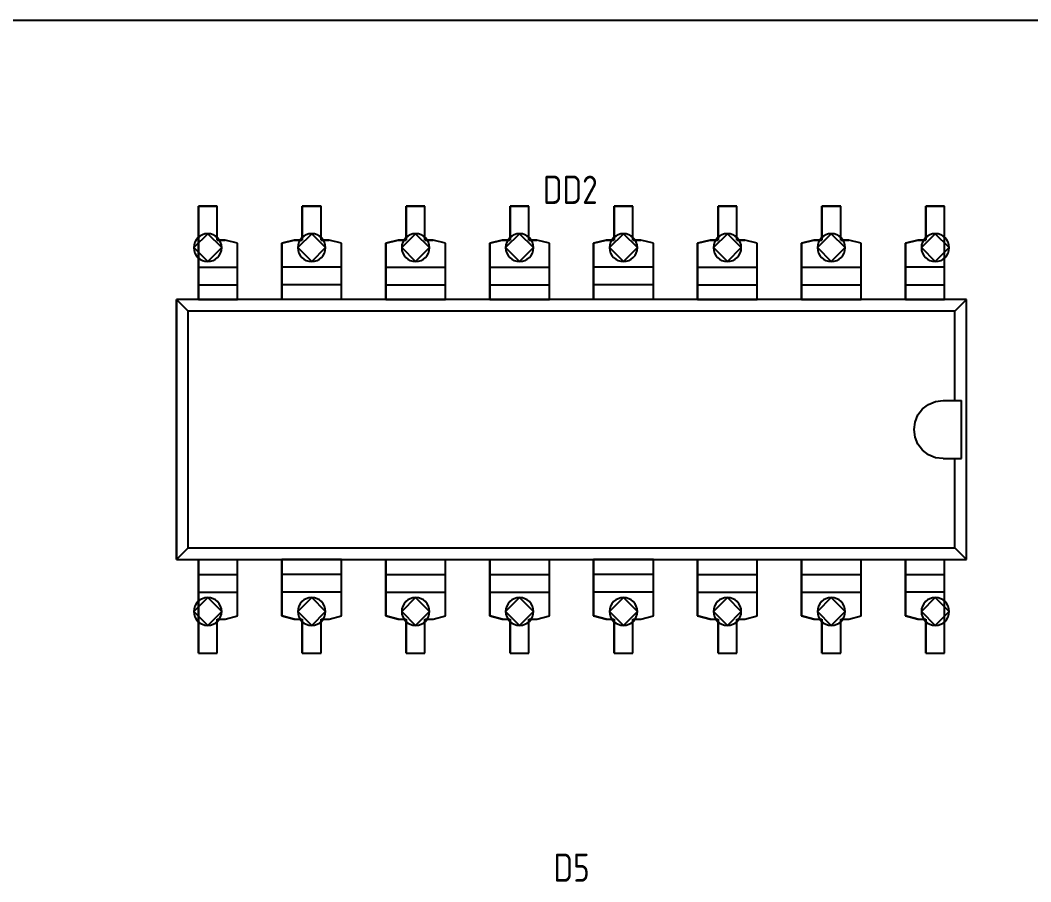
# Model space of a CAD drawing. Header units: inches. Extents: x 0 to 840, y -594 to 0.
# Drawn here: x 202.7 to 252.1, y -216.45 to -174.35 of the extents above; entities that cross this region are included whole.
import ezdxf

# ---------------------------------------------------------------- set-up
doc = ezdxf.new("R2010")
doc.units = ezdxf.units.IN
doc.header["$MEASUREMENT"] = 0
doc.styles.add('GOST type A0', font='', dxfattribs={"oblique": 15, "height": 5})
doc.styles.get('GOST type A0').set_extended_font_data('GOST type A')

msp = doc.modelspace()

# ---------------------------------------------------------------- linework, layer by layer
at = {"color": 18, "true_color": 0x000000}
for p, q in [((143.646, -174.354), (339.646, -174.354)), ((143.646, -174.354), (339.646, -174.354)), ((143.646, -174.354), (339.646, -174.354)), ((143.646, -174.354), (339.646, -174.354)), ((212.324, -183.432), (211.408, -183.432)), ((211.408, -183.432), (211.408, -186.416)), ((211.408, -183.432), (212.324, -183.432)), ((211.408, -186.416), (211.408, -183.432)), ((212.324, -183.432), (211.408, -183.432)), ((211.408, -183.432), (211.408, -186.416)), ((211.408, -183.432), (212.324, -183.432)), ((211.408, -186.416), (211.408, -183.432)), ((212.324, -185.094), (212.324, -183.432)), ((212.324, -185.094), (212.324, -183.432)), ((212.324, -185.094), (212.324, -183.432)), ((212.324, -185.094), (212.324, -183.432)), ((217.404, -183.432), (216.488, -183.432)), ((216.488, -183.432), (216.488, -185.094)), ((216.488, -183.432), (217.404, -183.432)), ((216.488, -185.094), (216.488, -183.432)), ((217.404, -183.432), (216.488, -183.432)), ((216.488, -183.432), (216.488, -185.094)), ((216.488, -183.432), (217.404, -183.432)), ((216.488, -185.094), (216.488, -183.432)), ((217.404, -185.094), (217.404, -183.432)), ((217.404, -185.094), (217.404, -183.432)), ((217.404, -185.094), (217.404, -183.432)), ((217.404, -185.094), (217.404, -183.432)), ((222.484, -183.432), (221.568, -183.432)), ((221.568, -183.432), (221.568, -185.094)), ((221.568, -183.432), (222.484, -183.432)), ((221.568, -185.094), (221.568, -183.432)), ((222.484, -183.432), (221.568, -183.432)), ((221.568, -183.432), (221.568, -185.094)), ((221.568, -183.432), (222.484, -183.432)), ((221.568, -185.094), (221.568, -183.432)), ((222.484, -185.094), (222.484, -183.432)), ((222.484, -185.094), (222.484, -183.432)), ((222.484, -185.094), (222.484, -183.432)), ((222.484, -185.094), (222.484, -183.432)), ((227.564, -183.432), (226.648, -183.432)), ((226.648, -183.432), (226.648, -185.094)), ((226.648, -183.432), (227.564, -183.432)), ((226.648, -185.094), (226.648, -183.432)), ((227.564, -183.432), (226.648, -183.432)), ((226.648, -183.432), (226.648, -185.094)), ((226.648, -183.432), (227.564, -183.432)), ((226.648, -185.094), (226.648, -183.432)), ((227.564, -185.094), (227.564, -183.432)), ((227.564, -185.094), (227.564, -183.432)), ((227.564, -185.094), (227.564, -183.432)), ((227.564, -185.094), (227.564, -183.432)), ((232.644, -183.432), (231.728, -183.432)), ((231.728, -183.432), (231.728, -185.094)), ((231.728, -183.432), (232.644, -183.432)), ((231.728, -185.094), (231.728, -183.432)), ((232.644, -183.432), (231.728, -183.432)), ((231.728, -183.432), (231.728, -185.094)), ((231.728, -183.432), (232.644, -183.432)), ((231.728, -185.094), (231.728, -183.432)), ((232.644, -185.094), (232.644, -183.432)), ((232.644, -185.094), (232.644, -183.432)), ((232.644, -185.094), (232.644, -183.432)), ((232.644, -185.094), (232.644, -183.432)), ((237.724, -183.432), (236.808, -183.432)), ((236.808, -183.432), (236.808, -185.094)), ((236.808, -183.432), (237.724, -183.432)), ((236.808, -185.094), (236.808, -183.432)), ((237.724, -183.432), (236.808, -183.432)), ((236.808, -183.432), (236.808, -185.094)), ((236.808, -183.432), (237.724, -183.432)), ((236.808, -185.094), (236.808, -183.432)), ((237.724, -185.094), (237.724, -183.432)), ((237.724, -185.094), (237.724, -183.432)), ((237.724, -185.094), (237.724, -183.432)), ((237.724, -185.094), (237.724, -183.432)), ((242.804, -183.432), (241.888, -183.432)), ((241.888, -183.432), (241.888, -185.094)), ((241.888, -183.432), (242.804, -183.432)), ((241.888, -185.094), (241.888, -183.432)), ((242.804, -183.432), (241.888, -183.432)), ((241.888, -183.432), (241.888, -185.094)), ((241.888, -183.432), (242.804, -183.432)), ((241.888, -185.094), (241.888, -183.432)), ((242.804, -185.094), (242.804, -183.432)), ((242.804, -185.094), (242.804, -183.432)), ((242.804, -185.094), (242.804, -183.432)), ((242.804, -185.094), (242.804, -183.432)), ((247.884, -183.432), (246.968, -183.432)), ((246.968, -183.432), (246.968, -185.094)), ((246.968, -183.432), (247.884, -183.432)), ((246.968, -185.094), (246.968, -183.432)), ((247.884, -183.432), (246.968, -183.432)), ((246.968, -183.432), (246.968, -185.094)), ((246.968, -183.432), (247.884, -183.432)), ((246.968, -185.094), (246.968, -183.432)), ((247.884, -186.416), (247.884, -183.432)), ((247.884, -186.416), (247.884, -183.432)), ((247.884, -186.416), (247.884, -183.432)), ((247.884, -186.416), (247.884, -183.432)), ((211.866, -184.784), (211.186, -185.464)), ((212.546, -185.464), (211.866, -184.784)), ((212.716, -185.094), (212.324, -185.094)), ((212.324, -185.094), (212.716, -185.094)), ((212.716, -185.094), (212.324, -185.094)), ((212.324, -185.094), (212.716, -185.094)), ((213.326, -185.248), (212.716, -185.094)), ((213.326, -185.248), (212.716, -185.094)), ((213.326, -185.248), (212.716, -185.094)), ((213.326, -185.248), (212.716, -185.094)), ((216.096, -185.094), (215.486, -185.248)), ((215.486, -185.248), (216.096, -185.094)), ((216.096, -185.094), (215.486, -185.248)), ((215.486, -185.248), (216.096, -185.094)), ((216.488, -185.094), (216.096, -185.094)), ((216.096, -185.094), (216.488, -185.094)), ((216.488, -185.094), (216.096, -185.094)), ((216.096, -185.094), (216.488, -185.094)), ((216.946, -184.784), (216.266, -185.464)), ((217.626, -185.464), (216.946, -184.784)), ((217.796, -185.094), (217.404, -185.094)), ((217.404, -185.094), (217.796, -185.094)), ((217.796, -185.094), (217.404, -185.094)), ((217.404, -185.094), (217.796, -185.094)), ((218.406, -185.248), (217.796, -185.094)), ((218.406, -185.248), (217.796, -185.094)), ((218.406, -185.248), (217.796, -185.094)), ((218.406, -185.248), (217.796, -185.094)), ((221.176, -185.094), (220.566, -185.248)), ((220.566, -185.248), (221.176, -185.094)), ((221.176, -185.094), (220.566, -185.248)), ((220.566, -185.248), (221.176, -185.094)), ((221.568, -185.094), (221.176, -185.094)), ((221.176, -185.094), (221.568, -185.094)), ((221.568, -185.094), (221.176, -185.094)), ((221.176, -185.094), (221.568, -185.094)), ((222.026, -184.784), (221.346, -185.464)), ((222.706, -185.464), (222.026, -184.784)), ((222.876, -185.094), (222.484, -185.094)), ((222.484, -185.094), (222.876, -185.094)), ((222.876, -185.094), (222.484, -185.094)), ((222.484, -185.094), (222.876, -185.094)), ((223.486, -185.248), (222.876, -185.094)), ((223.486, -185.248), (222.876, -185.094)), ((223.486, -185.248), (222.876, -185.094)), ((223.486, -185.248), (222.876, -185.094)), ((226.256, -185.094), (225.646, -185.248)), ((225.646, -185.248), (226.256, -185.094)), ((226.256, -185.094), (225.646, -185.248)), ((225.646, -185.248), (226.256, -185.094)), ((226.648, -185.094), (226.256, -185.094)), ((226.256, -185.094), (226.648, -185.094)), ((226.648, -185.094), (226.256, -185.094)), ((226.256, -185.094), (226.648, -185.094)), ((227.106, -184.784), (226.426, -185.464)), ((227.786, -185.464), (227.106, -184.784)), ((227.956, -185.094), (227.564, -185.094)), ((227.564, -185.094), (227.956, -185.094)), ((227.956, -185.094), (227.564, -185.094)), ((227.564, -185.094), (227.956, -185.094)), ((228.566, -185.248), (227.956, -185.094)), ((228.566, -185.248), (227.956, -185.094)), ((228.566, -185.248), (227.956, -185.094)), ((228.566, -185.248), (227.956, -185.094)), ((231.336, -185.094), (230.726, -185.248)), ((230.726, -185.248), (231.336, -185.094)), ((231.336, -185.094), (230.726, -185.248)), ((230.726, -185.248), (231.336, -185.094)), ((231.728, -185.094), (231.336, -185.094)), ((231.336, -185.094), (231.728, -185.094)), ((231.728, -185.094), (231.336, -185.094)), ((231.336, -185.094), (231.728, -185.094)), ((232.186, -184.784), (231.506, -185.464)), ((232.866, -185.464), (232.186, -184.784)), ((233.036, -185.094), (232.644, -185.094)), ((232.644, -185.094), (233.036, -185.094)), ((233.036, -185.094), (232.644, -185.094)), ((232.644, -185.094), (233.036, -185.094)), ((233.646, -185.248), (233.036, -185.094)), ((233.646, -185.248), (233.036, -185.094)), ((233.646, -185.248), (233.036, -185.094)), ((233.646, -185.248), (233.036, -185.094)), ((236.416, -185.094), (235.806, -185.248)), ((235.806, -185.248), (236.416, -185.094)), ((236.416, -185.094), (235.806, -185.248)), ((235.806, -185.248), (236.416, -185.094)), ((236.808, -185.094), (236.416, -185.094)), ((236.416, -185.094), (236.808, -185.094)), ((236.808, -185.094), (236.416, -185.094)), ((236.416, -185.094), (236.808, -185.094)), ((237.266, -184.784), (236.586, -185.464)), ((237.946, -185.464), (237.266, -184.784)), ((238.116, -185.094), (237.724, -185.094)), ((237.724, -185.094), (238.116, -185.094)), ((238.116, -185.094), (237.724, -185.094)), ((237.724, -185.094), (238.116, -185.094)), ((238.726, -185.248), (238.116, -185.094)), ((238.726, -185.248), (238.116, -185.094)), ((238.726, -185.248), (238.116, -185.094)), ((238.726, -185.248), (238.116, -185.094)), ((241.496, -185.094), (240.886, -185.248)), ((240.886, -185.248), (241.496, -185.094)), ((241.496, -185.094), (240.886, -185.248)), ((240.886, -185.248), (241.496, -185.094)), ((241.888, -185.094), (241.496, -185.094)), ((241.496, -185.094), (241.888, -185.094)), ((241.888, -185.094), (241.496, -185.094)), ((241.496, -185.094), (241.888, -185.094)), ((242.346, -184.784), (241.666, -185.464)), ((243.026, -185.464), (242.346, -184.784)), ((243.196, -185.094), (242.804, -185.094)), ((242.804, -185.094), (243.196, -185.094)), ((243.196, -185.094), (242.804, -185.094)), ((242.804, -185.094), (243.196, -185.094)), ((243.806, -185.248), (243.196, -185.094)), ((243.806, -185.248), (243.196, -185.094)), ((243.806, -185.248), (243.196, -185.094)), ((243.806, -185.248), (243.196, -185.094)), ((246.576, -185.094), (245.966, -185.248)), ((245.966, -185.248), (246.576, -185.094)), ((246.576, -185.094), (245.966, -185.248)), ((245.966, -185.248), (246.576, -185.094)), ((246.968, -185.094), (246.576, -185.094)), ((246.576, -185.094), (246.968, -185.094)), ((246.968, -185.094), (246.576, -185.094)), ((246.576, -185.094), (246.968, -185.094)), ((247.426, -184.784), (246.746, -185.464)), ((248.106, -185.464), (247.426, -184.784)), ((211.186, -185.464), (211.866, -186.144)), ((211.866, -186.144), (212.546, -185.464)), ((213.326, -186.416), (213.326, -185.248)), ((213.326, -186.416), (213.326, -185.248)), ((213.326, -186.416), (213.326, -185.248)), ((213.326, -186.416), (213.326, -185.248)), ((215.486, -185.248), (215.486, -186.416)), ((215.486, -186.416), (215.486, -185.248)), ((215.486, -185.248), (215.486, -186.416)), ((215.486, -186.416), (215.486, -185.248)), ((216.266, -185.464), (216.946, -186.144)), ((216.946, -186.144), (217.626, -185.464)), ((218.406, -186.416), (218.406, -185.248)), ((218.406, -186.416), (218.406, -185.248)), ((218.406, -186.416), (218.406, -185.248)), ((218.406, -186.416), (218.406, -185.248)), ((220.566, -185.248), (220.566, -186.416)), ((220.566, -186.416), (220.566, -185.248)), ((220.566, -185.248), (220.566, -186.416)), ((220.566, -186.416), (220.566, -185.248)), ((221.346, -185.464), (222.026, -186.144)), ((222.026, -186.144), (222.706, -185.464)), ((223.486, -186.416), (223.486, -185.248)), ((223.486, -186.416), (223.486, -185.248)), ((223.486, -186.416), (223.486, -185.248)), ((223.486, -186.416), (223.486, -185.248)), ((225.646, -185.248), (225.646, -186.416)), ((225.646, -186.416), (225.646, -185.248)), ((225.646, -185.248), (225.646, -186.416)), ((225.646, -186.416), (225.646, -185.248)), ((226.426, -185.464), (227.106, -186.144)), ((227.106, -186.144), (227.786, -185.464)), ((228.566, -186.416), (228.566, -185.248)), ((228.566, -186.416), (228.566, -185.248)), ((228.566, -186.416), (228.566, -185.248)), ((228.566, -186.416), (228.566, -185.248)), ((230.726, -185.248), (230.726, -186.416)), ((230.726, -186.416), (230.726, -185.248)), ((230.726, -185.248), (230.726, -186.416)), ((230.726, -186.416), (230.726, -185.248)), ((231.506, -185.464), (232.186, -186.144)), ((232.186, -186.144), (232.866, -185.464)), ((233.646, -186.416), (233.646, -185.248)), ((233.646, -186.416), (233.646, -185.248)), ((233.646, -186.416), (233.646, -185.248)), ((233.646, -186.416), (233.646, -185.248)), ((235.806, -185.248), (235.806, -186.416)), ((235.806, -186.416), (235.806, -185.248)), ((235.806, -185.248), (235.806, -186.416)), ((235.806, -186.416), (235.806, -185.248)), ((236.586, -185.464), (237.266, -186.144)), ((237.266, -186.144), (237.946, -185.464)), ((238.726, -186.416), (238.726, -185.248)), ((238.726, -186.416), (238.726, -185.248)), ((238.726, -186.416), (238.726, -185.248)), ((238.726, -186.416), (238.726, -185.248)), ((240.886, -185.248), (240.886, -186.416)), ((240.886, -186.416), (240.886, -185.248)), ((240.886, -185.248), (240.886, -186.416)), ((240.886, -186.416), (240.886, -185.248)), ((241.666, -185.464), (242.346, -186.144)), ((242.346, -186.144), (243.026, -185.464)), ((243.806, -186.416), (243.806, -185.248)), ((243.806, -186.416), (243.806, -185.248)), ((243.806, -186.416), (243.806, -185.248)), ((243.806, -186.416), (243.806, -185.248)), ((245.966, -185.248), (245.966, -186.416)), ((245.966, -186.416), (245.966, -185.248)), ((245.966, -185.248), (245.966, -186.416)), ((245.966, -186.416), (245.966, -185.248)), ((246.746, -185.464), (247.426, -186.144)), ((247.426, -186.144), (248.106, -185.464)), ((211.408, -186.416), (211.408, -187.276)), ((211.408, -186.504), (211.408, -186.416)), ((211.408, -186.416), (213.326, -186.416)), ((211.408, -186.416), (211.408, -187.276)), ((211.408, -186.504), (211.408, -186.416)), ((211.408, -186.416), (213.326, -186.416)), ((211.408, -186.646), (211.408, -186.504)), ((211.408, -186.646), (211.408, -186.504)), ((211.408, -186.83), (211.408, -186.646)), ((211.408, -186.83), (211.408, -186.646)), ((213.326, -187.276), (213.326, -186.416)), ((213.326, -186.504), (213.326, -186.416)), ((213.326, -187.276), (213.326, -186.416)), ((213.326, -186.504), (213.326, -186.416)), ((213.326, -186.646), (213.326, -186.504)), ((213.326, -186.646), (213.326, -186.504)), ((213.326, -186.83), (213.326, -186.646)), ((213.326, -186.83), (213.326, -186.646)), ((215.486, -186.416), (215.486, -187.276)), ((215.486, -186.504), (215.486, -186.416)), ((218.406, -186.416), (215.486, -186.416)), ((215.486, -186.416), (215.486, -187.276)), ((215.486, -186.504), (215.486, -186.416)), ((218.406, -186.416), (215.486, -186.416)), ((215.486, -186.646), (215.486, -186.504)), ((215.486, -186.646), (215.486, -186.504)), ((215.486, -186.83), (215.486, -186.646)), ((215.486, -186.83), (215.486, -186.646)), ((218.406, -187.276), (218.406, -186.416)), ((218.406, -186.504), (218.406, -186.416)), ((218.406, -187.276), (218.406, -186.416)), ((218.406, -186.504), (218.406, -186.416)), ((218.406, -186.646), (218.406, -186.504)), ((218.406, -186.646), (218.406, -186.504)), ((218.406, -186.83), (218.406, -186.646)), ((218.406, -186.83), (218.406, -186.646)), ((220.566, -186.416), (220.566, -187.276)), ((220.566, -186.504), (220.566, -186.416)), ((220.566, -186.416), (223.486, -186.416)), ((220.566, -186.416), (220.566, -187.276)), ((220.566, -186.504), (220.566, -186.416)), ((220.566, -186.416), (223.486, -186.416)), ((220.566, -186.646), (220.566, -186.504)), ((220.566, -186.646), (220.566, -186.504)), ((220.566, -186.83), (220.566, -186.646)), ((220.566, -186.83), (220.566, -186.646)), ((223.486, -187.276), (223.486, -186.416)), ((223.486, -186.504), (223.486, -186.416)), ((223.486, -187.276), (223.486, -186.416)), ((223.486, -186.504), (223.486, -186.416)), ((223.486, -186.646), (223.486, -186.504)), ((223.486, -186.646), (223.486, -186.504)), ((223.486, -186.83), (223.486, -186.646)), ((223.486, -186.83), (223.486, -186.646)), ((225.646, -186.416), (225.646, -187.276)), ((225.646, -186.504), (225.646, -186.416)), ((225.646, -186.416), (228.566, -186.416)), ((225.646, -186.416), (225.646, -187.276)), ((225.646, -186.504), (225.646, -186.416)), ((225.646, -186.416), (228.566, -186.416)), ((225.646, -186.646), (225.646, -186.504)), ((225.646, -186.646), (225.646, -186.504)), ((225.646, -186.83), (225.646, -186.646)), ((225.646, -186.83), (225.646, -186.646)), ((228.566, -187.276), (228.566, -186.416)), ((228.566, -186.504), (228.566, -186.416)), ((228.566, -187.276), (228.566, -186.416)), ((228.566, -186.504), (228.566, -186.416)), ((228.566, -186.646), (228.566, -186.504)), ((228.566, -186.646), (228.566, -186.504)), ((228.566, -186.83), (228.566, -186.646)), ((228.566, -186.83), (228.566, -186.646)), ((230.726, -186.416), (230.726, -187.276)), ((230.726, -186.504), (230.726, -186.416)), ((233.646, -186.416), (230.726, -186.416)), ((230.726, -186.416), (230.726, -187.276)), ((230.726, -186.504), (230.726, -186.416)), ((233.646, -186.416), (230.726, -186.416)), ((230.726, -186.646), (230.726, -186.504)), ((230.726, -186.646), (230.726, -186.504)), ((230.726, -186.83), (230.726, -186.646)), ((230.726, -186.83), (230.726, -186.646)), ((233.646, -187.276), (233.646, -186.416)), ((233.646, -186.504), (233.646, -186.416)), ((233.646, -187.276), (233.646, -186.416)), ((233.646, -186.504), (233.646, -186.416)), ((233.646, -186.646), (233.646, -186.504)), ((233.646, -186.646), (233.646, -186.504)), ((233.646, -186.83), (233.646, -186.646)), ((233.646, -186.83), (233.646, -186.646)), ((235.806, -186.416), (235.806, -187.276)), ((235.806, -186.504), (235.806, -186.416)), ((235.806, -186.416), (238.726, -186.416)), ((235.806, -186.416), (235.806, -187.276)), ((235.806, -186.504), (235.806, -186.416)), ((235.806, -186.416), (238.726, -186.416)), ((235.806, -186.646), (235.806, -186.504)), ((235.806, -186.646), (235.806, -186.504)), ((235.806, -186.83), (235.806, -186.646)), ((235.806, -186.83), (235.806, -186.646)), ((238.726, -187.276), (238.726, -186.416)), ((238.726, -186.504), (238.726, -186.416)), ((238.726, -187.276), (238.726, -186.416)), ((238.726, -186.504), (238.726, -186.416)), ((238.726, -186.646), (238.726, -186.504)), ((238.726, -186.646), (238.726, -186.504)), ((238.726, -186.83), (238.726, -186.646)), ((238.726, -186.83), (238.726, -186.646)), ((240.886, -186.416), (240.886, -187.276)), ((240.886, -186.504), (240.886, -186.416)), ((240.886, -186.416), (243.806, -186.416)), ((240.886, -186.416), (240.886, -187.276)), ((240.886, -186.504), (240.886, -186.416)), ((240.886, -186.416), (243.806, -186.416)), ((240.886, -186.646), (240.886, -186.504)), ((240.886, -186.646), (240.886, -186.504)), ((240.886, -186.83), (240.886, -186.646)), ((240.886, -186.83), (240.886, -186.646)), ((243.806, -187.276), (243.806, -186.416)), ((243.806, -186.504), (243.806, -186.416)), ((243.806, -187.276), (243.806, -186.416)), ((243.806, -186.504), (243.806, -186.416)), ((243.806, -186.646), (243.806, -186.504)), ((243.806, -186.646), (243.806, -186.504)), ((243.806, -186.83), (243.806, -186.646)), ((243.806, -186.83), (243.806, -186.646)), ((245.966, -186.416), (245.966, -187.276)), ((245.966, -186.504), (245.966, -186.416)), ((247.884, -186.416), (245.966, -186.416)), ((245.966, -186.416), (245.966, -187.276)), ((245.966, -186.504), (245.966, -186.416)), ((247.884, -186.416), (245.966, -186.416)), ((245.966, -186.646), (245.966, -186.504)), ((245.966, -186.646), (245.966, -186.504)), ((245.966, -186.83), (245.966, -186.646)), ((245.966, -186.83), (245.966, -186.646)), ((247.884, -187.276), (247.884, -186.416)), ((247.884, -186.504), (247.884, -186.416)), ((247.884, -187.276), (247.884, -186.416)), ((247.884, -186.504), (247.884, -186.416)), ((247.884, -186.646), (247.884, -186.504)), ((247.884, -186.646), (247.884, -186.504)), ((247.884, -186.83), (247.884, -186.646)), ((247.884, -186.83), (247.884, -186.646)), ((211.408, -187.046), (211.408, -186.83)), ((211.408, -187.046), (211.408, -186.83)), ((211.408, -187.276), (211.408, -187.046)), ((211.408, -187.276), (211.408, -187.046)), ((213.326, -187.046), (213.326, -186.83)), ((213.326, -187.046), (213.326, -186.83)), ((213.326, -187.276), (213.326, -187.046)), ((213.326, -187.276), (213.326, -187.046)), ((215.486, -187.046), (215.486, -186.83)), ((215.486, -187.046), (215.486, -186.83)), ((215.486, -187.276), (215.486, -187.046)), ((215.486, -187.276), (215.486, -187.046)), ((218.406, -187.046), (218.406, -186.83)), ((218.406, -187.046), (218.406, -186.83)), ((218.406, -187.276), (218.406, -187.046)), ((218.406, -187.276), (218.406, -187.046)), ((220.566, -187.046), (220.566, -186.83)), ((220.566, -187.046), (220.566, -186.83)), ((220.566, -187.276), (220.566, -187.046)), ((220.566, -187.276), (220.566, -187.046)), ((223.486, -187.046), (223.486, -186.83)), ((223.486, -187.046), (223.486, -186.83)), ((223.486, -187.276), (223.486, -187.046)), ((223.486, -187.276), (223.486, -187.046)), ((225.646, -187.046), (225.646, -186.83)), ((225.646, -187.046), (225.646, -186.83)), ((225.646, -187.276), (225.646, -187.046)), ((225.646, -187.276), (225.646, -187.046)), ((228.566, -187.046), (228.566, -186.83)), ((228.566, -187.046), (228.566, -186.83)), ((228.566, -187.276), (228.566, -187.046)), ((228.566, -187.276), (228.566, -187.046)), ((230.726, -187.046), (230.726, -186.83)), ((230.726, -187.046), (230.726, -186.83)), ((230.726, -187.276), (230.726, -187.046)), ((230.726, -187.276), (230.726, -187.046)), ((233.646, -187.046), (233.646, -186.83)), ((233.646, -187.046), (233.646, -186.83)), ((233.646, -187.276), (233.646, -187.046)), ((233.646, -187.276), (233.646, -187.046)), ((235.806, -187.046), (235.806, -186.83)), ((235.806, -187.046), (235.806, -186.83)), ((235.806, -187.276), (235.806, -187.046)), ((235.806, -187.276), (235.806, -187.046)), ((238.726, -187.046), (238.726, -186.83)), ((238.726, -187.046), (238.726, -186.83)), ((238.726, -187.276), (238.726, -187.046)), ((238.726, -187.276), (238.726, -187.046)), ((240.886, -187.046), (240.886, -186.83)), ((240.886, -187.046), (240.886, -186.83)), ((240.886, -187.276), (240.886, -187.046)), ((240.886, -187.276), (240.886, -187.046)), ((243.806, -187.046), (243.806, -186.83)), ((243.806, -187.046), (243.806, -186.83)), ((243.806, -187.276), (243.806, -187.046)), ((243.806, -187.276), (243.806, -187.046)), ((245.966, -187.046), (245.966, -186.83)), ((245.966, -187.046), (245.966, -186.83)), ((245.966, -187.276), (245.966, -187.046)), ((245.966, -187.276), (245.966, -187.046)), ((247.884, -187.046), (247.884, -186.83)), ((247.884, -187.046), (247.884, -186.83)), ((247.884, -187.276), (247.884, -187.046)), ((247.884, -187.276), (247.884, -187.046)), ((211.408, -187.276), (211.408, -188.004)), ((211.408, -188.004), (211.408, -187.276)), ((211.408, -187.276), (213.326, -187.276)), ((211.408, -187.276), (211.408, -188.004)), ((211.408, -188.004), (211.408, -187.276)), ((211.408, -187.276), (213.326, -187.276)), ((213.326, -188.004), (213.326, -187.276)), ((213.326, -188.004), (213.326, -187.276)), ((213.326, -188.004), (213.326, -187.276)), ((213.326, -188.004), (213.326, -187.276)), ((215.486, -187.276), (215.486, -188.004)), ((215.486, -188.004), (215.486, -187.276)), ((218.406, -187.276), (215.486, -187.276)), ((215.486, -187.276), (215.486, -188.004)), ((215.486, -188.004), (215.486, -187.276)), ((218.406, -187.276), (215.486, -187.276)), ((218.406, -188.004), (218.406, -187.276)), ((218.406, -188.004), (218.406, -187.276)), ((218.406, -188.004), (218.406, -187.276)), ((218.406, -188.004), (218.406, -187.276)), ((220.566, -187.276), (220.566, -188.004)), ((220.566, -188.004), (220.566, -187.276)), ((220.566, -187.276), (223.486, -187.276)), ((220.566, -187.276), (220.566, -188.004)), ((220.566, -188.004), (220.566, -187.276)), ((220.566, -187.276), (223.486, -187.276)), ((223.486, -188.004), (223.486, -187.276)), ((223.486, -188.004), (223.486, -187.276)), ((223.486, -188.004), (223.486, -187.276)), ((223.486, -188.004), (223.486, -187.276)), ((225.646, -187.276), (225.646, -188.004)), ((225.646, -188.004), (225.646, -187.276)), ((225.646, -187.276), (228.566, -187.276)), ((225.646, -187.276), (225.646, -188.004)), ((225.646, -188.004), (225.646, -187.276)), ((225.646, -187.276), (228.566, -187.276)), ((228.566, -188.004), (228.566, -187.276)), ((228.566, -188.004), (228.566, -187.276)), ((228.566, -188.004), (228.566, -187.276)), ((228.566, -188.004), (228.566, -187.276)), ((230.726, -187.276), (230.726, -188.004)), ((230.726, -188.004), (230.726, -187.276)), ((233.646, -187.276), (230.726, -187.276)), ((230.726, -187.276), (230.726, -188.004)), ((230.726, -188.004), (230.726, -187.276)), ((233.646, -187.276), (230.726, -187.276)), ((233.646, -188.004), (233.646, -187.276)), ((233.646, -188.004), (233.646, -187.276)), ((233.646, -188.004), (233.646, -187.276)), ((233.646, -188.004), (233.646, -187.276)), ((235.806, -187.276), (235.806, -188.004)), ((235.806, -188.004), (235.806, -187.276)), ((235.806, -187.276), (238.726, -187.276)), ((235.806, -187.276), (235.806, -188.004)), ((235.806, -188.004), (235.806, -187.276)), ((235.806, -187.276), (238.726, -187.276)), ((238.726, -188.004), (238.726, -187.276)), ((238.726, -188.004), (238.726, -187.276)), ((238.726, -188.004), (238.726, -187.276)), ((238.726, -188.004), (238.726, -187.276)), ((240.886, -187.276), (240.886, -188.004)), ((240.886, -188.004), (240.886, -187.276)), ((240.886, -187.276), (243.806, -187.276)), ((240.886, -187.276), (240.886, -188.004)), ((240.886, -188.004), (240.886, -187.276)), ((240.886, -187.276), (243.806, -187.276)), ((243.806, -188.004), (243.806, -187.276)), ((243.806, -188.004), (243.806, -187.276)), ((243.806, -188.004), (243.806, -187.276)), ((243.806, -188.004), (243.806, -187.276)), ((245.966, -187.276), (245.966, -188.004)), ((245.966, -188.004), (245.966, -187.276)), ((245.966, -187.276), (247.884, -187.276)), ((245.966, -187.276), (245.966, -188.004)), ((245.966, -188.004), (245.966, -187.276)), ((245.966, -187.276), (247.884, -187.276)), ((247.884, -188.004), (247.884, -187.276)), ((247.884, -188.004), (247.884, -187.276)), ((247.884, -188.004), (247.884, -187.276)), ((247.884, -188.004), (247.884, -187.276)), ((211.408, -188.004), (210.342, -188.004)), ((210.342, -188.004), (210.342, -200.704)), ((210.91, -188.572), (210.342, -188.004)), ((248.95, -188.004), (210.342, -188.004)), ((210.342, -200.704), (210.342, -188.004)), ((211.408, -188.004), (210.342, -188.004)), ((210.342, -188.004), (210.342, -200.704)), ((210.91, -188.572), (210.342, -188.004)), ((248.95, -188.004), (210.342, -188.004)), ((210.342, -200.704), (210.342, -188.004)), ((211.408, -188.004), (213.326, -188.004)), ((211.408, -188.004), (213.326, -188.004)), ((215.486, -188.004), (213.326, -188.004)), ((215.486, -188.004), (213.326, -188.004)), ((218.406, -188.004), (215.486, -188.004)), ((218.406, -188.004), (215.486, -188.004)), ((220.566, -188.004), (218.406, -188.004)), ((220.566, -188.004), (218.406, -188.004)), ((220.566, -188.004), (223.486, -188.004)), ((220.566, -188.004), (223.486, -188.004)), ((225.646, -188.004), (223.486, -188.004)), ((225.646, -188.004), (223.486, -188.004)), ((225.646, -188.004), (228.566, -188.004)), ((225.646, -188.004), (228.566, -188.004)), ((230.726, -188.004), (228.566, -188.004)), ((230.726, -188.004), (228.566, -188.004)), ((233.646, -188.004), (230.726, -188.004)), ((233.646, -188.004), (230.726, -188.004)), ((235.806, -188.004), (233.646, -188.004)), ((235.806, -188.004), (233.646, -188.004)), ((235.806, -188.004), (238.726, -188.004)), ((235.806, -188.004), (238.726, -188.004)), ((240.886, -188.004), (238.726, -188.004)), ((240.886, -188.004), (238.726, -188.004)), ((240.886, -188.004), (243.806, -188.004)), ((240.886, -188.004), (243.806, -188.004)), ((245.966, -188.004), (243.806, -188.004)), ((245.966, -188.004), (243.806, -188.004)), ((245.966, -188.004), (247.884, -188.004)), ((245.966, -188.004), (247.884, -188.004)), ((248.95, -188.004), (247.884, -188.004)), ((248.95, -188.004), (247.884, -188.004)), ((248.382, -188.572), (248.95, -188.004)), ((248.382, -188.572), (248.95, -188.004)), ((248.95, -200.704), (248.95, -188.004)), ((248.95, -200.704), (248.95, -188.004)), ((248.95, -200.704), (248.95, -188.004)), ((248.95, -200.704), (248.95, -188.004)), ((210.91, -200.136), (210.91, -188.572)), ((248.382, -188.572), (210.91, -188.572)), ((210.91, -200.136), (210.91, -188.572)), ((248.382, -188.572), (210.91, -188.572)), ((248.382, -192.932), (248.382, -188.572)), ((248.382, -192.932), (248.382, -188.572)), ((246.808, -193.348), (247.102, -193.122)), ((246.808, -193.348), (247.102, -193.122)), ((247.102, -193.122), (247.444, -192.98)), ((247.102, -193.122), (247.444, -192.98)), ((247.444, -192.98), (247.814, -192.932)), ((247.444, -192.98), (247.814, -192.932)), ((247.814, -192.932), (248.382, -192.932)), ((247.814, -192.932), (248.382, -192.932)), ((248.382, -192.932), (248.716, -192.932)), ((248.382, -192.932), (248.716, -192.932)), ((248.716, -195.776), (248.716, -192.932)), ((248.716, -195.776), (248.716, -192.932)), ((246.582, -193.642), (246.808, -193.348)), ((246.582, -193.642), (246.808, -193.348)), ((246.39, -194.354), (246.44, -193.986)), ((246.39, -194.354), (246.44, -193.986)), ((246.44, -193.986), (246.582, -193.642)), ((246.44, -193.986), (246.582, -193.642)), ((246.44, -194.722), (246.39, -194.354)), ((246.44, -194.722), (246.39, -194.354)), ((246.582, -195.066), (246.44, -194.722)), ((246.582, -195.066), (246.44, -194.722)), ((246.808, -195.36), (246.582, -195.066)), ((246.808, -195.36), (246.582, -195.066)), ((247.102, -195.586), (246.808, -195.36)), ((247.102, -195.586), (246.808, -195.36)), ((247.444, -195.728), (247.102, -195.586)), ((247.444, -195.728), (247.102, -195.586)), ((247.814, -195.776), (247.444, -195.728)), ((247.814, -195.776), (247.444, -195.728)), ((247.814, -195.776), (248.382, -195.776)), ((247.814, -195.776), (248.382, -195.776)), ((248.382, -200.136), (248.382, -195.776)), ((248.382, -195.776), (248.716, -195.776)), ((248.382, -200.136), (248.382, -195.776)), ((248.382, -195.776), (248.716, -195.776)), ((210.342, -200.704), (210.91, -200.136)), ((210.342, -200.704), (210.91, -200.136)), ((210.91, -200.136), (248.382, -200.136)), ((210.91, -200.136), (248.382, -200.136)), ((248.95, -200.704), (248.382, -200.136)), ((248.95, -200.704), (248.382, -200.136)), ((210.342, -200.704), (211.408, -200.704)), ((210.342, -200.704), (248.95, -200.704)), ((210.342, -200.704), (211.408, -200.704)), ((210.342, -200.704), (248.95, -200.704)), ((211.408, -200.704), (211.408, -201.432)), ((211.408, -200.704), (213.326, -200.704)), ((211.408, -201.432), (211.408, -200.704)), ((211.408, -200.704), (211.408, -201.432)), ((211.408, -200.704), (213.326, -200.704)), ((211.408, -201.432), (211.408, -200.704)), ((213.326, -201.432), (213.326, -200.704)), ((213.326, -200.704), (215.486, -200.704)), ((213.326, -201.432), (213.326, -200.704)), ((213.326, -201.432), (213.326, -200.704)), ((213.326, -200.704), (215.486, -200.704)), ((213.326, -201.432), (213.326, -200.704)), ((215.486, -200.704), (215.486, -201.432)), ((215.486, -201.432), (215.486, -200.704)), ((218.406, -200.704), (215.486, -200.704)), ((215.486, -200.704), (215.486, -201.432)), ((215.486, -201.432), (215.486, -200.704)), ((218.406, -200.704), (215.486, -200.704)), ((218.406, -201.432), (218.406, -200.704)), ((218.406, -200.704), (220.566, -200.704)), ((218.406, -201.432), (218.406, -200.704)), ((218.406, -201.432), (218.406, -200.704)), ((218.406, -200.704), (220.566, -200.704)), ((218.406, -201.432), (218.406, -200.704)), ((220.566, -200.704), (220.566, -201.432)), ((220.566, -201.432), (220.566, -200.704)), ((220.566, -200.704), (223.486, -200.704)), ((220.566, -200.704), (220.566, -201.432)), ((220.566, -201.432), (220.566, -200.704)), ((220.566, -200.704), (223.486, -200.704)), ((223.486, -201.432), (223.486, -200.704)), ((223.486, -200.704), (225.646, -200.704)), ((223.486, -201.432), (223.486, -200.704)), ((223.486, -201.432), (223.486, -200.704)), ((223.486, -200.704), (225.646, -200.704)), ((223.486, -201.432), (223.486, -200.704)), ((225.646, -200.704), (225.646, -201.432)), ((225.646, -201.432), (225.646, -200.704)), ((225.646, -200.704), (228.566, -200.704)), ((225.646, -200.704), (225.646, -201.432)), ((225.646, -201.432), (225.646, -200.704)), ((225.646, -200.704), (228.566, -200.704)), ((228.566, -201.432), (228.566, -200.704)), ((228.566, -200.704), (230.726, -200.704)), ((228.566, -201.432), (228.566, -200.704)), ((228.566, -201.432), (228.566, -200.704)), ((228.566, -200.704), (230.726, -200.704)), ((228.566, -201.432), (228.566, -200.704)), ((230.726, -200.704), (230.726, -201.432)), ((230.726, -201.432), (230.726, -200.704)), ((233.646, -200.704), (230.726, -200.704)), ((230.726, -200.704), (230.726, -201.432)), ((230.726, -201.432), (230.726, -200.704)), ((233.646, -200.704), (230.726, -200.704)), ((233.646, -201.432), (233.646, -200.704)), ((233.646, -200.704), (235.806, -200.704)), ((233.646, -201.432), (233.646, -200.704)), ((233.646, -201.432), (233.646, -200.704)), ((233.646, -200.704), (235.806, -200.704)), ((233.646, -201.432), (233.646, -200.704)), ((235.806, -200.704), (235.806, -201.432)), ((235.806, -201.432), (235.806, -200.704)), ((235.806, -200.704), (238.726, -200.704)), ((235.806, -200.704), (235.806, -201.432)), ((235.806, -201.432), (235.806, -200.704)), ((235.806, -200.704), (238.726, -200.704)), ((238.726, -201.432), (238.726, -200.704)), ((238.726, -200.704), (240.886, -200.704)), ((238.726, -201.432), (238.726, -200.704)), ((238.726, -201.432), (238.726, -200.704)), ((238.726, -200.704), (240.886, -200.704)), ((238.726, -201.432), (238.726, -200.704)), ((240.886, -200.704), (240.886, -201.432)), ((240.886, -201.432), (240.886, -200.704)), ((240.886, -200.704), (243.806, -200.704)), ((240.886, -200.704), (240.886, -201.432)), ((240.886, -201.432), (240.886, -200.704)), ((240.886, -200.704), (243.806, -200.704)), ((243.806, -201.432), (243.806, -200.704)), ((243.806, -200.704), (245.966, -200.704)), ((243.806, -201.432), (243.806, -200.704)), ((243.806, -201.432), (243.806, -200.704)), ((243.806, -200.704), (245.966, -200.704)), ((243.806, -201.432), (243.806, -200.704)), ((245.966, -200.704), (245.966, -201.432)), ((245.966, -201.432), (245.966, -200.704)), ((245.966, -200.704), (247.884, -200.704)), ((245.966, -200.704), (245.966, -201.432)), ((245.966, -201.432), (245.966, -200.704)), ((245.966, -200.704), (247.884, -200.704)), ((247.884, -201.432), (247.884, -200.704)), ((247.884, -200.704), (248.95, -200.704)), ((247.884, -201.432), (247.884, -200.704)), ((247.884, -201.432), (247.884, -200.704)), ((247.884, -200.704), (248.95, -200.704)), ((247.884, -201.432), (247.884, -200.704)), ((211.408, -201.432), (211.408, -202.292)), ((211.408, -201.662), (211.408, -201.432)), ((211.408, -201.432), (213.326, -201.432)), ((211.408, -201.432), (211.408, -202.292)), ((211.408, -201.662), (211.408, -201.432)), ((211.408, -201.432), (213.326, -201.432)), ((213.326, -202.292), (213.326, -201.432)), ((213.326, -201.662), (213.326, -201.432)), ((213.326, -202.292), (213.326, -201.432)), ((213.326, -201.662), (213.326, -201.432)), ((215.486, -201.432), (215.486, -202.292)), ((215.486, -201.662), (215.486, -201.432)), ((218.406, -201.432), (215.486, -201.432)), ((215.486, -201.432), (215.486, -202.292)), ((215.486, -201.662), (215.486, -201.432)), ((218.406, -201.432), (215.486, -201.432)), ((218.406, -202.292), (218.406, -201.432)), ((218.406, -201.662), (218.406, -201.432)), ((218.406, -202.292), (218.406, -201.432)), ((218.406, -201.662), (218.406, -201.432)), ((220.566, -201.432), (220.566, -202.292)), ((220.566, -201.662), (220.566, -201.432)), ((220.566, -201.432), (223.486, -201.432)), ((220.566, -201.432), (220.566, -202.292)), ((220.566, -201.662), (220.566, -201.432)), ((220.566, -201.432), (223.486, -201.432)), ((223.486, -202.292), (223.486, -201.432)), ((223.486, -201.662), (223.486, -201.432)), ((223.486, -202.292), (223.486, -201.432)), ((223.486, -201.662), (223.486, -201.432)), ((225.646, -201.432), (225.646, -202.292)), ((225.646, -201.662), (225.646, -201.432)), ((225.646, -201.432), (228.566, -201.432)), ((225.646, -201.432), (225.646, -202.292)), ((225.646, -201.662), (225.646, -201.432)), ((225.646, -201.432), (228.566, -201.432)), ((228.566, -202.292), (228.566, -201.432)), ((228.566, -201.662), (228.566, -201.432)), ((228.566, -202.292), (228.566, -201.432)), ((228.566, -201.662), (228.566, -201.432)), ((230.726, -201.432), (230.726, -202.292)), ((230.726, -201.662), (230.726, -201.432)), ((233.646, -201.432), (230.726, -201.432)), ((230.726, -201.432), (230.726, -202.292)), ((230.726, -201.662), (230.726, -201.432)), ((233.646, -201.432), (230.726, -201.432)), ((233.646, -202.292), (233.646, -201.432)), ((233.646, -201.662), (233.646, -201.432)), ((233.646, -202.292), (233.646, -201.432)), ((233.646, -201.662), (233.646, -201.432)), ((235.806, -201.432), (235.806, -202.292)), ((235.806, -201.662), (235.806, -201.432)), ((235.806, -201.432), (238.726, -201.432)), ((235.806, -201.432), (235.806, -202.292)), ((235.806, -201.662), (235.806, -201.432)), ((235.806, -201.432), (238.726, -201.432)), ((238.726, -202.292), (238.726, -201.432)), ((238.726, -201.662), (238.726, -201.432)), ((238.726, -202.292), (238.726, -201.432)), ((238.726, -201.662), (238.726, -201.432)), ((240.886, -201.432), (240.886, -202.292)), ((240.886, -201.662), (240.886, -201.432)), ((240.886, -201.432), (243.806, -201.432)), ((240.886, -201.432), (240.886, -202.292)), ((240.886, -201.662), (240.886, -201.432)), ((240.886, -201.432), (243.806, -201.432)), ((243.806, -202.292), (243.806, -201.432)), ((243.806, -201.662), (243.806, -201.432)), ((243.806, -202.292), (243.806, -201.432)), ((243.806, -201.662), (243.806, -201.432)), ((245.966, -201.432), (245.966, -202.292)), ((245.966, -201.662), (245.966, -201.432)), ((245.966, -201.432), (247.884, -201.432)), ((245.966, -201.432), (245.966, -202.292)), ((245.966, -201.662), (245.966, -201.432)), ((245.966, -201.432), (247.884, -201.432)), ((247.884, -202.292), (247.884, -201.432)), ((247.884, -201.662), (247.884, -201.432)), ((247.884, -202.292), (247.884, -201.432)), ((247.884, -201.662), (247.884, -201.432)), ((211.408, -201.878), (211.408, -201.662)), ((211.408, -201.878), (211.408, -201.662)), ((211.408, -202.062), (211.408, -201.878)), ((211.408, -202.062), (211.408, -201.878)), ((213.326, -201.878), (213.326, -201.662)), ((213.326, -201.878), (213.326, -201.662)), ((213.326, -202.062), (213.326, -201.878)), ((213.326, -202.062), (213.326, -201.878)), ((215.486, -201.878), (215.486, -201.662)), ((215.486, -201.878), (215.486, -201.662)), ((215.486, -202.062), (215.486, -201.878)), ((215.486, -202.062), (215.486, -201.878)), ((218.406, -201.878), (218.406, -201.662)), ((218.406, -201.878), (218.406, -201.662)), ((218.406, -202.062), (218.406, -201.878)), ((218.406, -202.062), (218.406, -201.878)), ((220.566, -201.878), (220.566, -201.662)), ((220.566, -201.878), (220.566, -201.662)), ((220.566, -202.062), (220.566, -201.878)), ((220.566, -202.062), (220.566, -201.878)), ((223.486, -201.878), (223.486, -201.662)), ((223.486, -201.878), (223.486, -201.662)), ((223.486, -202.062), (223.486, -201.878)), ((223.486, -202.062), (223.486, -201.878)), ((225.646, -201.878), (225.646, -201.662)), ((225.646, -201.878), (225.646, -201.662)), ((225.646, -202.062), (225.646, -201.878)), ((225.646, -202.062), (225.646, -201.878)), ((228.566, -201.878), (228.566, -201.662)), ((228.566, -201.878), (228.566, -201.662)), ((228.566, -202.062), (228.566, -201.878)), ((228.566, -202.062), (228.566, -201.878)), ((230.726, -201.878), (230.726, -201.662)), ((230.726, -201.878), (230.726, -201.662)), ((230.726, -202.062), (230.726, -201.878)), ((230.726, -202.062), (230.726, -201.878)), ((233.646, -201.878), (233.646, -201.662)), ((233.646, -201.878), (233.646, -201.662)), ((233.646, -202.062), (233.646, -201.878)), ((233.646, -202.062), (233.646, -201.878)), ((235.806, -201.878), (235.806, -201.662)), ((235.806, -201.878), (235.806, -201.662)), ((235.806, -202.062), (235.806, -201.878)), ((235.806, -202.062), (235.806, -201.878)), ((238.726, -201.878), (238.726, -201.662)), ((238.726, -201.878), (238.726, -201.662)), ((238.726, -202.062), (238.726, -201.878)), ((238.726, -202.062), (238.726, -201.878)), ((240.886, -201.878), (240.886, -201.662)), ((240.886, -201.878), (240.886, -201.662)), ((240.886, -202.062), (240.886, -201.878)), ((240.886, -202.062), (240.886, -201.878)), ((243.806, -201.878), (243.806, -201.662)), ((243.806, -201.878), (243.806, -201.662)), ((243.806, -202.062), (243.806, -201.878)), ((243.806, -202.062), (243.806, -201.878)), ((245.966, -201.878), (245.966, -201.662)), ((245.966, -201.878), (245.966, -201.662)), ((245.966, -202.062), (245.966, -201.878)), ((245.966, -202.062), (245.966, -201.878)), ((247.884, -201.878), (247.884, -201.662)), ((247.884, -201.878), (247.884, -201.662)), ((247.884, -202.062), (247.884, -201.878)), ((247.884, -202.062), (247.884, -201.878)), ((211.408, -202.204), (211.408, -202.062)), ((211.408, -202.204), (211.408, -202.062)), ((211.408, -202.292), (211.408, -202.204)), ((211.408, -202.292), (211.408, -202.204)), ((211.408, -202.292), (211.408, -205.276)), ((211.408, -205.276), (211.408, -202.292)), ((211.408, -202.292), (213.326, -202.292)), ((211.408, -202.292), (211.408, -205.276)), ((211.408, -205.276), (211.408, -202.292)), ((211.408, -202.292), (213.326, -202.292)), ((213.326, -202.204), (213.326, -202.062)), ((213.326, -202.204), (213.326, -202.062)), ((213.326, -202.292), (213.326, -202.204)), ((213.326, -202.292), (213.326, -202.204)), ((213.326, -203.46), (213.326, -202.292)), ((213.326, -203.46), (213.326, -202.292)), ((213.326, -203.46), (213.326, -202.292)), ((213.326, -203.46), (213.326, -202.292)), ((215.486, -202.204), (215.486, -202.062)), ((215.486, -202.204), (215.486, -202.062)), ((215.486, -202.292), (215.486, -202.204)), ((215.486, -202.292), (215.486, -202.204)), ((215.486, -202.292), (215.486, -203.46)), ((215.486, -203.46), (215.486, -202.292)), ((218.406, -202.292), (215.486, -202.292)), ((215.486, -202.292), (215.486, -203.46)), ((215.486, -203.46), (215.486, -202.292)), ((218.406, -202.292), (215.486, -202.292)), ((218.406, -202.204), (218.406, -202.062)), ((218.406, -202.204), (218.406, -202.062)), ((218.406, -202.292), (218.406, -202.204)), ((218.406, -202.292), (218.406, -202.204)), ((218.406, -203.46), (218.406, -202.292)), ((218.406, -203.46), (218.406, -202.292)), ((218.406, -203.46), (218.406, -202.292)), ((218.406, -203.46), (218.406, -202.292)), ((220.566, -202.204), (220.566, -202.062)), ((220.566, -202.204), (220.566, -202.062)), ((220.566, -202.292), (220.566, -202.204)), ((220.566, -202.292), (220.566, -202.204)), ((220.566, -202.292), (220.566, -203.46)), ((220.566, -203.46), (220.566, -202.292)), ((220.566, -202.292), (223.486, -202.292)), ((220.566, -202.292), (220.566, -203.46)), ((220.566, -203.46), (220.566, -202.292)), ((220.566, -202.292), (223.486, -202.292)), ((223.486, -202.204), (223.486, -202.062)), ((223.486, -202.204), (223.486, -202.062)), ((223.486, -202.292), (223.486, -202.204)), ((223.486, -202.292), (223.486, -202.204)), ((223.486, -203.46), (223.486, -202.292)), ((223.486, -203.46), (223.486, -202.292)), ((223.486, -203.46), (223.486, -202.292)), ((223.486, -203.46), (223.486, -202.292)), ((225.646, -202.204), (225.646, -202.062)), ((225.646, -202.204), (225.646, -202.062)), ((225.646, -202.292), (225.646, -202.204)), ((225.646, -202.292), (225.646, -202.204)), ((225.646, -202.292), (225.646, -203.46)), ((225.646, -203.46), (225.646, -202.292)), ((225.646, -202.292), (228.566, -202.292)), ((225.646, -202.292), (225.646, -203.46)), ((225.646, -203.46), (225.646, -202.292)), ((225.646, -202.292), (228.566, -202.292)), ((228.566, -202.204), (228.566, -202.062)), ((228.566, -202.204), (228.566, -202.062)), ((228.566, -202.292), (228.566, -202.204)), ((228.566, -202.292), (228.566, -202.204)), ((228.566, -203.46), (228.566, -202.292)), ((228.566, -203.46), (228.566, -202.292)), ((228.566, -203.46), (228.566, -202.292)), ((228.566, -203.46), (228.566, -202.292)), ((230.726, -202.204), (230.726, -202.062)), ((230.726, -202.204), (230.726, -202.062)), ((230.726, -202.292), (230.726, -202.204)), ((230.726, -202.292), (230.726, -202.204)), ((230.726, -202.292), (230.726, -203.46)), ((230.726, -203.46), (230.726, -202.292)), ((233.646, -202.292), (230.726, -202.292)), ((230.726, -202.292), (230.726, -203.46)), ((230.726, -203.46), (230.726, -202.292)), ((233.646, -202.292), (230.726, -202.292)), ((233.646, -202.204), (233.646, -202.062)), ((233.646, -202.204), (233.646, -202.062)), ((233.646, -202.292), (233.646, -202.204)), ((233.646, -202.292), (233.646, -202.204)), ((233.646, -203.46), (233.646, -202.292)), ((233.646, -203.46), (233.646, -202.292)), ((233.646, -203.46), (233.646, -202.292)), ((233.646, -203.46), (233.646, -202.292)), ((235.806, -202.204), (235.806, -202.062)), ((235.806, -202.204), (235.806, -202.062)), ((235.806, -202.292), (235.806, -202.204)), ((235.806, -202.292), (235.806, -202.204)), ((235.806, -202.292), (235.806, -203.46)), ((235.806, -203.46), (235.806, -202.292)), ((235.806, -202.292), (238.726, -202.292)), ((235.806, -202.292), (235.806, -203.46)), ((235.806, -203.46), (235.806, -202.292)), ((235.806, -202.292), (238.726, -202.292)), ((238.726, -202.204), (238.726, -202.062)), ((238.726, -202.204), (238.726, -202.062)), ((238.726, -202.292), (238.726, -202.204)), ((238.726, -202.292), (238.726, -202.204)), ((238.726, -203.46), (238.726, -202.292)), ((238.726, -203.46), (238.726, -202.292)), ((238.726, -203.46), (238.726, -202.292)), ((238.726, -203.46), (238.726, -202.292)), ((240.886, -202.204), (240.886, -202.062)), ((240.886, -202.204), (240.886, -202.062)), ((240.886, -202.292), (240.886, -202.204)), ((240.886, -202.292), (240.886, -202.204)), ((240.886, -202.292), (240.886, -203.46)), ((240.886, -203.46), (240.886, -202.292)), ((240.886, -202.292), (243.806, -202.292)), ((240.886, -202.292), (240.886, -203.46)), ((240.886, -203.46), (240.886, -202.292)), ((240.886, -202.292), (243.806, -202.292)), ((243.806, -202.204), (243.806, -202.062)), ((243.806, -202.204), (243.806, -202.062)), ((243.806, -202.292), (243.806, -202.204)), ((243.806, -202.292), (243.806, -202.204)), ((243.806, -203.46), (243.806, -202.292)), ((243.806, -203.46), (243.806, -202.292)), ((243.806, -203.46), (243.806, -202.292)), ((243.806, -203.46), (243.806, -202.292)), ((245.966, -202.204), (245.966, -202.062)), ((245.966, -202.204), (245.966, -202.062)), ((245.966, -202.292), (245.966, -202.204)), ((245.966, -202.292), (245.966, -202.204)), ((245.966, -202.292), (245.966, -203.46)), ((245.966, -203.46), (245.966, -202.292)), ((247.884, -202.292), (245.966, -202.292)), ((245.966, -202.292), (245.966, -203.46)), ((245.966, -203.46), (245.966, -202.292)), ((247.884, -202.292), (245.966, -202.292)), ((247.884, -202.204), (247.884, -202.062)), ((247.884, -202.204), (247.884, -202.062)), ((247.884, -202.292), (247.884, -202.204)), ((247.884, -202.292), (247.884, -202.204)), ((247.884, -205.276), (247.884, -202.292)), ((247.884, -205.276), (247.884, -202.292)), ((247.884, -205.276), (247.884, -202.292)), ((247.884, -205.276), (247.884, -202.292)), ((211.866, -202.564), (211.186, -203.244)), ((212.546, -203.244), (211.866, -202.564)), ((216.946, -202.564), (216.266, -203.244)), ((217.626, -203.244), (216.946, -202.564)), ((222.026, -202.564), (221.346, -203.244)), ((222.706, -203.244), (222.026, -202.564)), ((227.106, -202.564), (226.426, -203.244)), ((227.786, -203.244), (227.106, -202.564)), ((232.186, -202.564), (231.506, -203.244)), ((232.866, -203.244), (232.186, -202.564)), ((237.266, -202.564), (236.586, -203.244)), ((237.946, -203.244), (237.266, -202.564)), ((242.346, -202.564), (241.666, -203.244)), ((243.026, -203.244), (242.346, -202.564)), ((247.426, -202.564), (246.746, -203.244)), ((248.106, -203.244), (247.426, -202.564)), ((211.186, -203.244), (211.866, -203.924)), ((211.866, -203.924), (212.546, -203.244)), ((212.716, -203.614), (213.326, -203.46)), ((212.716, -203.614), (213.326, -203.46)), ((212.716, -203.614), (213.326, -203.46)), ((212.716, -203.614), (213.326, -203.46)), ((215.486, -203.46), (216.096, -203.614)), ((216.096, -203.614), (215.486, -203.46)), ((215.486, -203.46), (216.096, -203.614)), ((216.096, -203.614), (215.486, -203.46)), ((216.266, -203.244), (216.946, -203.924)), ((216.946, -203.924), (217.626, -203.244)), ((217.796, -203.614), (218.406, -203.46)), ((217.796, -203.614), (218.406, -203.46)), ((217.796, -203.614), (218.406, -203.46)), ((217.796, -203.614), (218.406, -203.46)), ((220.566, -203.46), (221.176, -203.614)), ((221.176, -203.614), (220.566, -203.46)), ((220.566, -203.46), (221.176, -203.614)), ((221.176, -203.614), (220.566, -203.46)), ((221.346, -203.244), (222.026, -203.924)), ((222.026, -203.924), (222.706, -203.244)), ((222.876, -203.614), (223.486, -203.46)), ((222.876, -203.614), (223.486, -203.46)), ((222.876, -203.614), (223.486, -203.46)), ((222.876, -203.614), (223.486, -203.46)), ((225.646, -203.46), (226.256, -203.614)), ((226.256, -203.614), (225.646, -203.46)), ((225.646, -203.46), (226.256, -203.614)), ((226.256, -203.614), (225.646, -203.46)), ((226.426, -203.244), (227.106, -203.924)), ((227.106, -203.924), (227.786, -203.244)), ((227.956, -203.614), (228.566, -203.46)), ((227.956, -203.614), (228.566, -203.46)), ((227.956, -203.614), (228.566, -203.46)), ((227.956, -203.614), (228.566, -203.46)), ((230.726, -203.46), (231.336, -203.614)), ((231.336, -203.614), (230.726, -203.46)), ((230.726, -203.46), (231.336, -203.614)), ((231.336, -203.614), (230.726, -203.46)), ((231.506, -203.244), (232.186, -203.924)), ((232.186, -203.924), (232.866, -203.244)), ((233.036, -203.614), (233.646, -203.46)), ((233.036, -203.614), (233.646, -203.46)), ((233.036, -203.614), (233.646, -203.46)), ((233.036, -203.614), (233.646, -203.46)), ((235.806, -203.46), (236.416, -203.614)), ((236.416, -203.614), (235.806, -203.46)), ((235.806, -203.46), (236.416, -203.614)), ((236.416, -203.614), (235.806, -203.46)), ((236.586, -203.244), (237.266, -203.924)), ((237.266, -203.924), (237.946, -203.244)), ((238.116, -203.614), (238.726, -203.46)), ((238.116, -203.614), (238.726, -203.46)), ((238.116, -203.614), (238.726, -203.46)), ((238.116, -203.614), (238.726, -203.46)), ((240.886, -203.46), (241.496, -203.614)), ((241.496, -203.614), (240.886, -203.46)), ((240.886, -203.46), (241.496, -203.614)), ((241.496, -203.614), (240.886, -203.46)), ((241.666, -203.244), (242.346, -203.924)), ((242.346, -203.924), (243.026, -203.244)), ((243.196, -203.614), (243.806, -203.46)), ((243.196, -203.614), (243.806, -203.46)), ((243.196, -203.614), (243.806, -203.46)), ((243.196, -203.614), (243.806, -203.46)), ((245.966, -203.46), (246.576, -203.614)), ((246.576, -203.614), (245.966, -203.46)), ((245.966, -203.46), (246.576, -203.614)), ((246.576, -203.614), (245.966, -203.46)), ((246.746, -203.244), (247.426, -203.924)), ((247.426, -203.924), (248.106, -203.244)), ((212.324, -205.276), (212.324, -203.614)), ((212.324, -203.614), (212.716, -203.614)), ((212.324, -203.614), (212.716, -203.614)), ((212.324, -205.276), (212.324, -203.614)), ((212.324, -205.276), (212.324, -203.614)), ((212.324, -203.614), (212.716, -203.614)), ((212.324, -203.614), (212.716, -203.614)), ((212.324, -205.276), (212.324, -203.614)), ((216.096, -203.614), (216.488, -203.614)), ((216.096, -203.614), (216.488, -203.614)), ((216.096, -203.614), (216.488, -203.614)), ((216.096, -203.614), (216.488, -203.614)), ((216.488, -203.614), (216.488, -205.276)), ((216.488, -205.276), (216.488, -203.614)), ((216.488, -203.614), (216.488, -205.276)), ((216.488, -205.276), (216.488, -203.614)), ((217.404, -205.276), (217.404, -203.614)), ((217.404, -203.614), (217.796, -203.614)), ((217.404, -203.614), (217.796, -203.614)), ((217.404, -205.276), (217.404, -203.614)), ((217.404, -205.276), (217.404, -203.614)), ((217.404, -203.614), (217.796, -203.614)), ((217.404, -203.614), (217.796, -203.614)), ((217.404, -205.276), (217.404, -203.614)), ((221.176, -203.614), (221.568, -203.614)), ((221.176, -203.614), (221.568, -203.614)), ((221.176, -203.614), (221.568, -203.614)), ((221.176, -203.614), (221.568, -203.614)), ((221.568, -203.614), (221.568, -205.276)), ((221.568, -205.276), (221.568, -203.614)), ((221.568, -203.614), (221.568, -205.276)), ((221.568, -205.276), (221.568, -203.614)), ((222.484, -205.276), (222.484, -203.614)), ((222.484, -203.614), (222.876, -203.614)), ((222.484, -203.614), (222.876, -203.614)), ((222.484, -205.276), (222.484, -203.614)), ((222.484, -205.276), (222.484, -203.614)), ((222.484, -203.614), (222.876, -203.614)), ((222.484, -203.614), (222.876, -203.614)), ((222.484, -205.276), (222.484, -203.614)), ((226.256, -203.614), (226.648, -203.614)), ((226.256, -203.614), (226.648, -203.614)), ((226.256, -203.614), (226.648, -203.614)), ((226.256, -203.614), (226.648, -203.614)), ((226.648, -203.614), (226.648, -205.276)), ((226.648, -205.276), (226.648, -203.614)), ((226.648, -203.614), (226.648, -205.276)), ((226.648, -205.276), (226.648, -203.614)), ((227.564, -205.276), (227.564, -203.614)), ((227.564, -203.614), (227.956, -203.614)), ((227.564, -203.614), (227.956, -203.614)), ((227.564, -205.276), (227.564, -203.614)), ((227.564, -205.276), (227.564, -203.614)), ((227.564, -203.614), (227.956, -203.614)), ((227.564, -203.614), (227.956, -203.614)), ((227.564, -205.276), (227.564, -203.614)), ((231.336, -203.614), (231.728, -203.614)), ((231.336, -203.614), (231.728, -203.614)), ((231.336, -203.614), (231.728, -203.614)), ((231.336, -203.614), (231.728, -203.614)), ((231.728, -203.614), (231.728, -205.276)), ((231.728, -205.276), (231.728, -203.614)), ((231.728, -203.614), (231.728, -205.276)), ((231.728, -205.276), (231.728, -203.614)), ((232.644, -205.276), (232.644, -203.614)), ((232.644, -203.614), (233.036, -203.614)), ((232.644, -203.614), (233.036, -203.614)), ((232.644, -205.276), (232.644, -203.614)), ((232.644, -205.276), (232.644, -203.614)), ((232.644, -203.614), (233.036, -203.614)), ((232.644, -203.614), (233.036, -203.614)), ((232.644, -205.276), (232.644, -203.614)), ((236.416, -203.614), (236.808, -203.614)), ((236.416, -203.614), (236.808, -203.614)), ((236.416, -203.614), (236.808, -203.614)), ((236.416, -203.614), (236.808, -203.614)), ((236.808, -203.614), (236.808, -205.276)), ((236.808, -205.276), (236.808, -203.614)), ((236.808, -203.614), (236.808, -205.276)), ((236.808, -205.276), (236.808, -203.614)), ((237.724, -205.276), (237.724, -203.614)), ((237.724, -203.614), (238.116, -203.614)), ((237.724, -203.614), (238.116, -203.614)), ((237.724, -205.276), (237.724, -203.614)), ((237.724, -205.276), (237.724, -203.614)), ((237.724, -203.614), (238.116, -203.614)), ((237.724, -203.614), (238.116, -203.614)), ((237.724, -205.276), (237.724, -203.614)), ((241.496, -203.614), (241.888, -203.614)), ((241.496, -203.614), (241.888, -203.614)), ((241.496, -203.614), (241.888, -203.614)), ((241.496, -203.614), (241.888, -203.614)), ((241.888, -203.614), (241.888, -205.276)), ((241.888, -205.276), (241.888, -203.614)), ((241.888, -203.614), (241.888, -205.276)), ((241.888, -205.276), (241.888, -203.614)), ((242.804, -205.276), (242.804, -203.614)), ((242.804, -203.614), (243.196, -203.614)), ((242.804, -203.614), (243.196, -203.614)), ((242.804, -205.276), (242.804, -203.614)), ((242.804, -205.276), (242.804, -203.614)), ((242.804, -203.614), (243.196, -203.614)), ((242.804, -203.614), (243.196, -203.614)), ((242.804, -205.276), (242.804, -203.614)), ((246.576, -203.614), (246.968, -203.614)), ((246.576, -203.614), (246.968, -203.614)), ((246.576, -203.614), (246.968, -203.614)), ((246.576, -203.614), (246.968, -203.614)), ((246.968, -203.614), (246.968, -205.276)), ((246.968, -205.276), (246.968, -203.614)), ((246.968, -203.614), (246.968, -205.276)), ((246.968, -205.276), (246.968, -203.614)), ((211.408, -205.276), (212.324, -205.276)), ((211.408, -205.276), (212.324, -205.276)), ((211.408, -205.276), (212.324, -205.276)), ((211.408, -205.276), (212.324, -205.276)), ((216.488, -205.276), (217.404, -205.276)), ((216.488, -205.276), (217.404, -205.276)), ((216.488, -205.276), (217.404, -205.276)), ((216.488, -205.276), (217.404, -205.276)), ((221.568, -205.276), (222.484, -205.276)), ((221.568, -205.276), (222.484, -205.276)), ((221.568, -205.276), (222.484, -205.276)), ((221.568, -205.276), (222.484, -205.276)), ((226.648, -205.276), (227.564, -205.276)), ((226.648, -205.276), (227.564, -205.276)), ((226.648, -205.276), (227.564, -205.276)), ((226.648, -205.276), (227.564, -205.276)), ((231.728, -205.276), (232.644, -205.276)), ((231.728, -205.276), (232.644, -205.276)), ((231.728, -205.276), (232.644, -205.276)), ((231.728, -205.276), (232.644, -205.276)), ((236.808, -205.276), (237.724, -205.276)), ((236.808, -205.276), (237.724, -205.276)), ((236.808, -205.276), (237.724, -205.276)), ((236.808, -205.276), (237.724, -205.276)), ((241.888, -205.276), (242.804, -205.276)), ((241.888, -205.276), (242.804, -205.276)), ((241.888, -205.276), (242.804, -205.276)), ((241.888, -205.276), (242.804, -205.276)), ((246.968, -205.276), (247.884, -205.276)), ((246.968, -205.276), (247.884, -205.276)), ((246.968, -205.276), (247.884, -205.276)), ((246.968, -205.276), (247.884, -205.276))]:
    msp.add_line(p, q, dxfattribs=at)
for centre, start, end in [((211.866, -185.464), 90, 180), ((211.866, -185.464), 0, 90), ((216.946, -185.464), 90, 180), ((216.946, -185.464), 0, 90), ((222.026, -185.464), 90, 180), ((222.026, -185.464), 0, 90), ((227.106, -185.464), 90, 180), ((227.106, -185.464), 0, 90), ((232.186, -185.464), 90, 180), ((232.186, -185.464), 0, 90), ((237.266, -185.464), 90, 180), ((237.266, -185.464), 0, 90), ((242.346, -185.464), 90, 180), ((242.346, -185.464), 0, 90), ((247.426, -185.464), 90, 180), ((247.426, -185.464), 0, 90), ((211.866, -185.464), 180, 270), ((211.866, -185.464), 270, 0), ((216.946, -185.464), 180, 270), ((216.946, -185.464), 270, 0), ((222.026, -185.464), 180, 270), ((222.026, -185.464), 270, 0), ((227.106, -185.464), 180, 270), ((227.106, -185.464), 270, 0), ((232.186, -185.464), 180, 270), ((232.186, -185.464), 270, 0), ((237.266, -185.464), 180, 270), ((237.266, -185.464), 270, 0), ((242.346, -185.464), 180, 270), ((242.346, -185.464), 270, 0), ((247.426, -185.464), 180, 270), ((247.426, -185.464), 270, 0), ((211.866, -203.244), 90, 180), ((211.866, -203.244), 0, 90), ((216.946, -203.244), 90, 180), ((216.946, -203.244), 0, 90), ((222.026, -203.244), 90, 180), ((222.026, -203.244), 0, 90), ((227.106, -203.244), 90, 180), ((227.106, -203.244), 0, 90), ((232.186, -203.244), 90, 180), ((232.186, -203.244), 0, 90), ((237.266, -203.244), 90, 180), ((237.266, -203.244), 0, 90), ((242.346, -203.244), 90, 180), ((242.346, -203.244), 0, 90), ((247.426, -203.244), 90, 180), ((247.426, -203.244), 0, 90), ((211.866, -203.244), 180, 270), ((211.866, -203.244), 270, 0), ((216.946, -203.244), 180, 270), ((216.946, -203.244), 270, 0), ((222.026, -203.244), 180, 270), ((222.026, -203.244), 270, 0), ((227.106, -203.244), 180, 270), ((227.106, -203.244), 270, 0), ((232.186, -203.244), 180, 270), ((232.186, -203.244), 270, 0), ((237.266, -203.244), 180, 270), ((237.266, -203.244), 270, 0), ((242.346, -203.244), 180, 270), ((242.346, -203.244), 270, 0), ((247.426, -203.244), 180, 270), ((247.426, -203.244), 270, 0)]:
    msp.add_arc(centre, 0.68, start, end, dxfattribs=at)

# ---------------------------------------------------------------- texts
at = {"color": 18, "true_color": 0x000000, "style": 'GOST type A0'}
for s, p in [('DD2', (228.251, -183.328)), ('D5', (228.768, -216.45))]:
    msp.add_text(s, height=1.3796, dxfattribs=at).set_placement(p)

doc.saveas('drawing.dxf')
